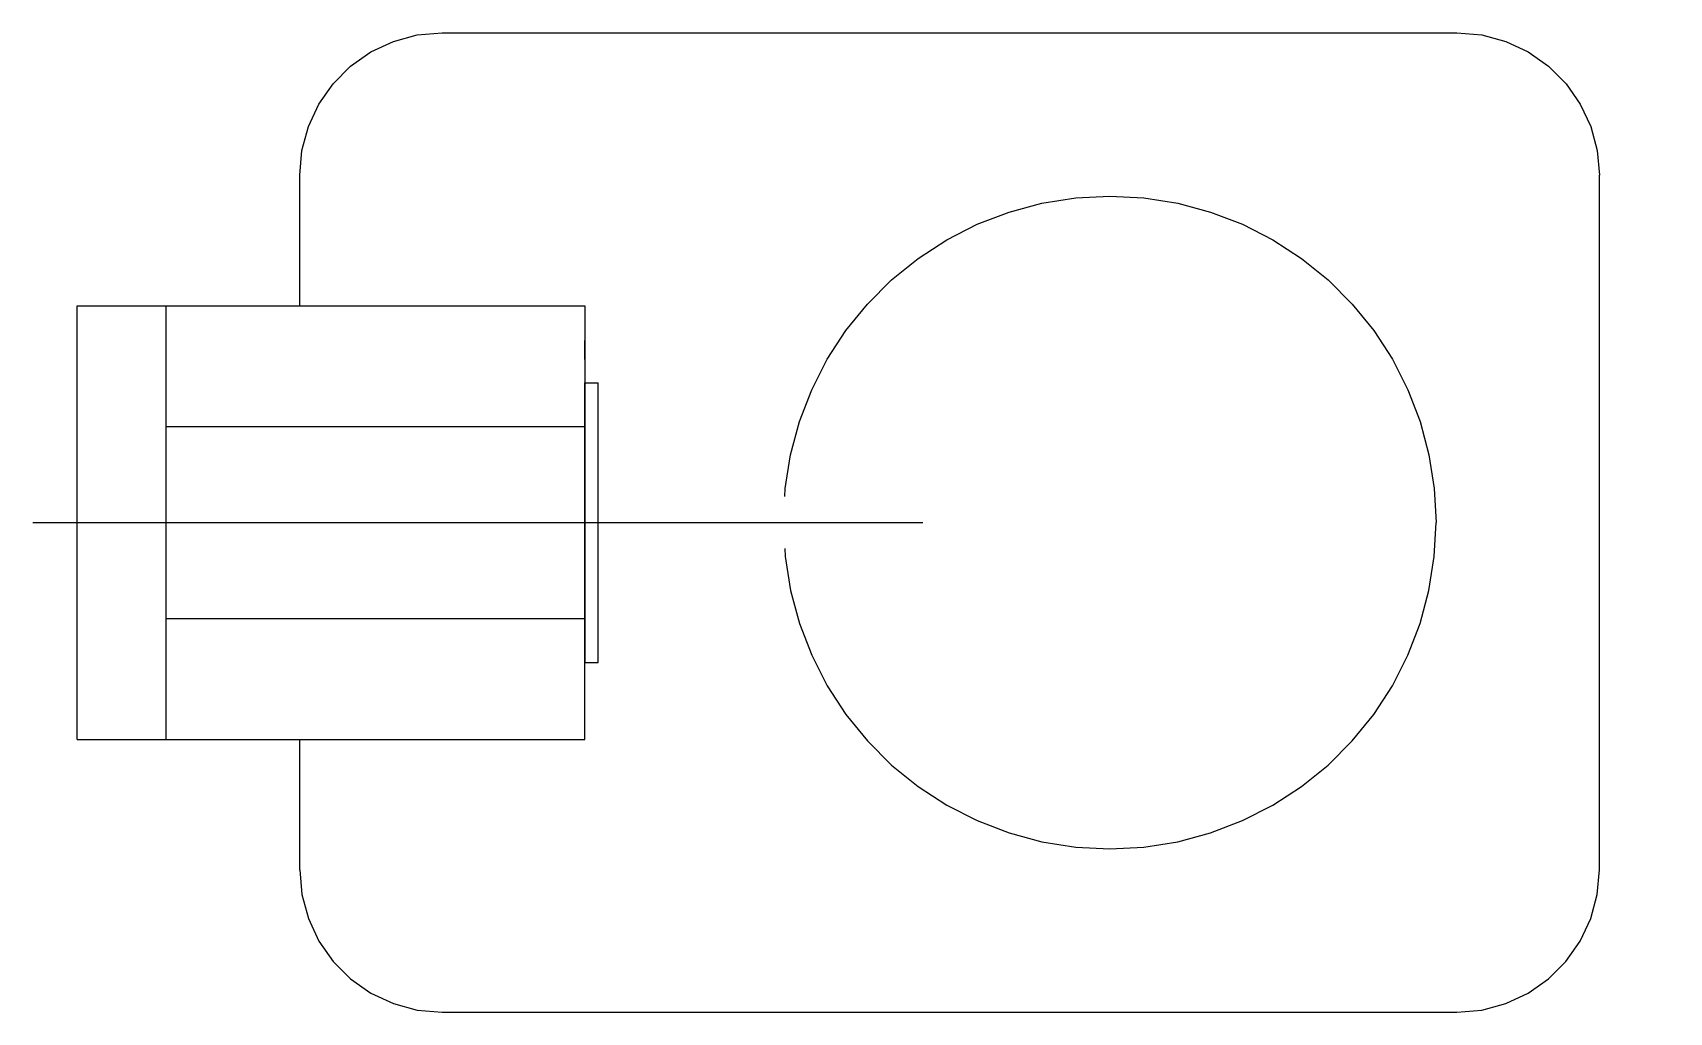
# Model space of a CAD drawing. Extents: x -0.024 to 0.16, y 36.792 to 36.902.
import ezdxf

# ---------------------------------------------------------------- set-up
doc = ezdxf.new("R2010")
doc.units = 0
doc.header["$LTSCALE"] = 0.2
doc.header["$MEASUREMENT"] = 0
doc.linetypes.add('AXES', pattern=[0.54, 0.3, -0.08, 0.08, -0.08])
doc.linetypes.add('CONTINU', pattern=[0])
doc.layers.get('0').update_dxf_attribs({"linetype": 'CONTINUOUS'})
doc.layers.add('DECA_EIXOS', color=5, linetype='AXES')

msp = doc.modelspace()

# ---------------------------------------------------------------- linework, layer by layer
at = {"linetype": 'CONTINU'}
for points in [[(0.01446, 36.8997), (0.01698, 36.90087)], [(0.01698, 36.90087), (0.01967, 36.9016)], [(0.01967, 36.9016), (0.02246, 36.90184)], [(0.02246, 36.90184), (0.13646, 36.90184)], [(0.13646, 36.90184), (0.13926, 36.9016)], [(0.13926, 36.9016), (0.14195, 36.90087)], [(0.14195, 36.90087), (0.14446, 36.8997)], [(0.01217, 36.89809), (0.01446, 36.8997)], [(0.14446, 36.8997), (0.14676, 36.89809)], [(0.0102, 36.89612), (0.01217, 36.89809)], [(0.14676, 36.89809), (0.14873, 36.89612)], [(0.00861, 36.89384), (0.0102, 36.89612)], [(0.14873, 36.89612), (0.15032, 36.89384)], [(0.00743, 36.8913), (0.00861, 36.89384)], [(0.15032, 36.89384), (0.15149, 36.89133)], [(0.00671, 36.88861), (0.00743, 36.8913)], [(0.15149, 36.89133), (0.15222, 36.88862)], [(0.00646, 36.88584), (0.00671, 36.88861)], [(0.15222, 36.88862), (0.15246, 36.88584)], [(0.00646, 36.87119), (0.00646, 36.88584)], [(0.15246, 36.80784), (0.15246, 36.88584)], [(0.08614, 36.8817), (0.08984, 36.8827)], [(0.08984, 36.8827), (0.09363, 36.8833)], [(0.09363, 36.8833), (0.09746, 36.8835)], [(0.09746, 36.8835), (0.1013, 36.8833)], [(0.1013, 36.8833), (0.10509, 36.8827)], [(0.10509, 36.8827), (0.10879, 36.8817)], [(0.07914, 36.87859), (0.08256, 36.88033)], [(0.08256, 36.88033), (0.08614, 36.8817)], [(0.10879, 36.8817), (0.11237, 36.88033)], [(0.11237, 36.88033), (0.11579, 36.87859)], [(0.07592, 36.8765), (0.07914, 36.87859)], [(0.11579, 36.87859), (0.11901, 36.8765)], [(0.07294, 36.87408), (0.07592, 36.8765)], [(0.11901, 36.8765), (0.12199, 36.87408)], [(0.07023, 36.87137), (0.07294, 36.87408)], [(0.12199, 36.87408), (0.1247, 36.87137)], [(-0.01854, 36.82249), (-0.01854, 36.87119)], [(-0.01854, 36.87119), (-0.00854, 36.87119)], [(-0.00854, 36.82249), (-0.00854, 36.87119)], [(-0.00854, 36.87119), (0.03847, 36.87119)], [(0.03847, 36.87119), (0.03847, 36.86514)], [(0.06781, 36.86839), (0.07023, 36.87137)], [(0.1247, 36.87137), (0.12712, 36.86839)], [(0.03847, 36.86514), (0.03847, 36.86728)], [(0.03847, 36.86728), (0.03847, 36.85652)], [(0.06572, 36.86517), (0.06781, 36.86839)], [(0.12712, 36.86839), (0.12921, 36.86517)], [(0.06398, 36.86175), (0.06572, 36.86517)], [(0.12921, 36.86517), (0.13095, 36.86175)], [(0.03847, 36.86254), (0.03997, 36.86254)], [(0.03847, 36.84684), (0.03847, 36.86254)], [(0.03997, 36.84684), (0.03997, 36.86254)], [(0.06261, 36.85817), (0.06398, 36.86175)], [(0.13095, 36.86175), (0.13232, 36.85817)], [(0.06161, 36.85446), (0.06261, 36.85817)], [(0.13232, 36.85817), (0.13332, 36.85446)], [(-0.00854, 36.85763), (0.03847, 36.85763)], [(0.03847, 36.85652), (0.03847, 36.84684)], [(0.06101, 36.85068), (0.06161, 36.85446)], [(0.13332, 36.85446), (0.13392, 36.85068)], [(0.06096, 36.84976), (0.06101, 36.85068)], [(0.13392, 36.85068), (0.13412, 36.84684)], [(0.03847, 36.83624), (0.03847, 36.84684)], [(0.03847, 36.84684), (0.03847, 36.83114)], [(0.03997, 36.83114), (0.03997, 36.84684)], [(0.13392, 36.84301), (0.13412, 36.84684)], [(0.06096, 36.84392), (0.06101, 36.84301)], [(0.06101, 36.84301), (0.06161, 36.83922)], [(0.13332, 36.83922), (0.13392, 36.84301)], [(0.06161, 36.83922), (0.06261, 36.83552)], [(0.13232, 36.83552), (0.13332, 36.83922)], [(-0.00854, 36.83606), (0.03847, 36.83606)], [(0.03847, 36.82795), (0.03847, 36.83624)], [(0.06261, 36.83552), (0.06398, 36.83194)], [(0.13095, 36.83194), (0.13232, 36.83552)], [(0.03847, 36.83114), (0.03997, 36.83114)], [(0.06398, 36.83194), (0.06572, 36.82852)], [(0.12921, 36.82852), (0.13095, 36.83194)], [(0.03847, 36.82249), (0.03847, 36.82795)], [(0.03847, 36.82349), (0.03847, 36.82795)], [(0.06572, 36.82852), (0.06781, 36.8253)], [(0.12712, 36.8253), (0.12921, 36.82852)], [(0.06781, 36.8253), (0.07023, 36.82232)], [(0.1247, 36.82232), (0.12712, 36.8253)], [(-0.01854, 36.82249), (0.03847, 36.82249)], [(0.00646, 36.80784), (0.00646, 36.82249)], [(0.07023, 36.82232), (0.07294, 36.81961)], [(0.12199, 36.81961), (0.1247, 36.82232)], [(0.07294, 36.81961), (0.07592, 36.81719)], [(0.11901, 36.81719), (0.12199, 36.81961)], [(0.07592, 36.81719), (0.07914, 36.8151)], [(0.11579, 36.8151), (0.11901, 36.81719)], [(0.07914, 36.8151), (0.08256, 36.81336)], [(0.11237, 36.81336), (0.11579, 36.8151)], [(0.08256, 36.81336), (0.08614, 36.81199)], [(0.10879, 36.81199), (0.11237, 36.81336)], [(0.08614, 36.81199), (0.08984, 36.81099)], [(0.08984, 36.81099), (0.09363, 36.81039)], [(0.09363, 36.81039), (0.09746, 36.81019)], [(0.09746, 36.81019), (0.1013, 36.81039)], [(0.1013, 36.81039), (0.10509, 36.81099)], [(0.10509, 36.81099), (0.10879, 36.81199)], [(0.00646, 36.80784), (0.00671, 36.80505)], [(0.15222, 36.80505), (0.15246, 36.80784)], [(0.00671, 36.80505), (0.00743, 36.80238)], [(0.15149, 36.80236), (0.15222, 36.80505)], [(0.00743, 36.80238), (0.00861, 36.79984)], [(0.15032, 36.79984), (0.15149, 36.80236)], [(0.00861, 36.79984), (0.01021, 36.79756)], [(0.14871, 36.79755), (0.15032, 36.79984)], [(0.01021, 36.79756), (0.01217, 36.7956)], [(0.14674, 36.79558), (0.14871, 36.79755)], [(0.01217, 36.7956), (0.01446, 36.79399)], [(0.14446, 36.79399), (0.14674, 36.79558)], [(0.01446, 36.79399), (0.01699, 36.79281)], [(0.14194, 36.79281), (0.14446, 36.79399)], [(0.01699, 36.79281), (0.01967, 36.79209)], [(0.01967, 36.79209), (0.02246, 36.79184)], [(0.02246, 36.79184), (0.13646, 36.79184)], [(0.13646, 36.79184), (0.13924, 36.79209)], [(0.13924, 36.79209), (0.14194, 36.79281)]]:
    msp.add_lwpolyline(points, dxfattribs=at)
at = {"layer": 'DECA_EIXOS'}
msp.add_lwpolyline([(-0.02354, 36.84684), (0.16031, 36.84684)], dxfattribs=at)

doc.saveas('drawing.dxf')
